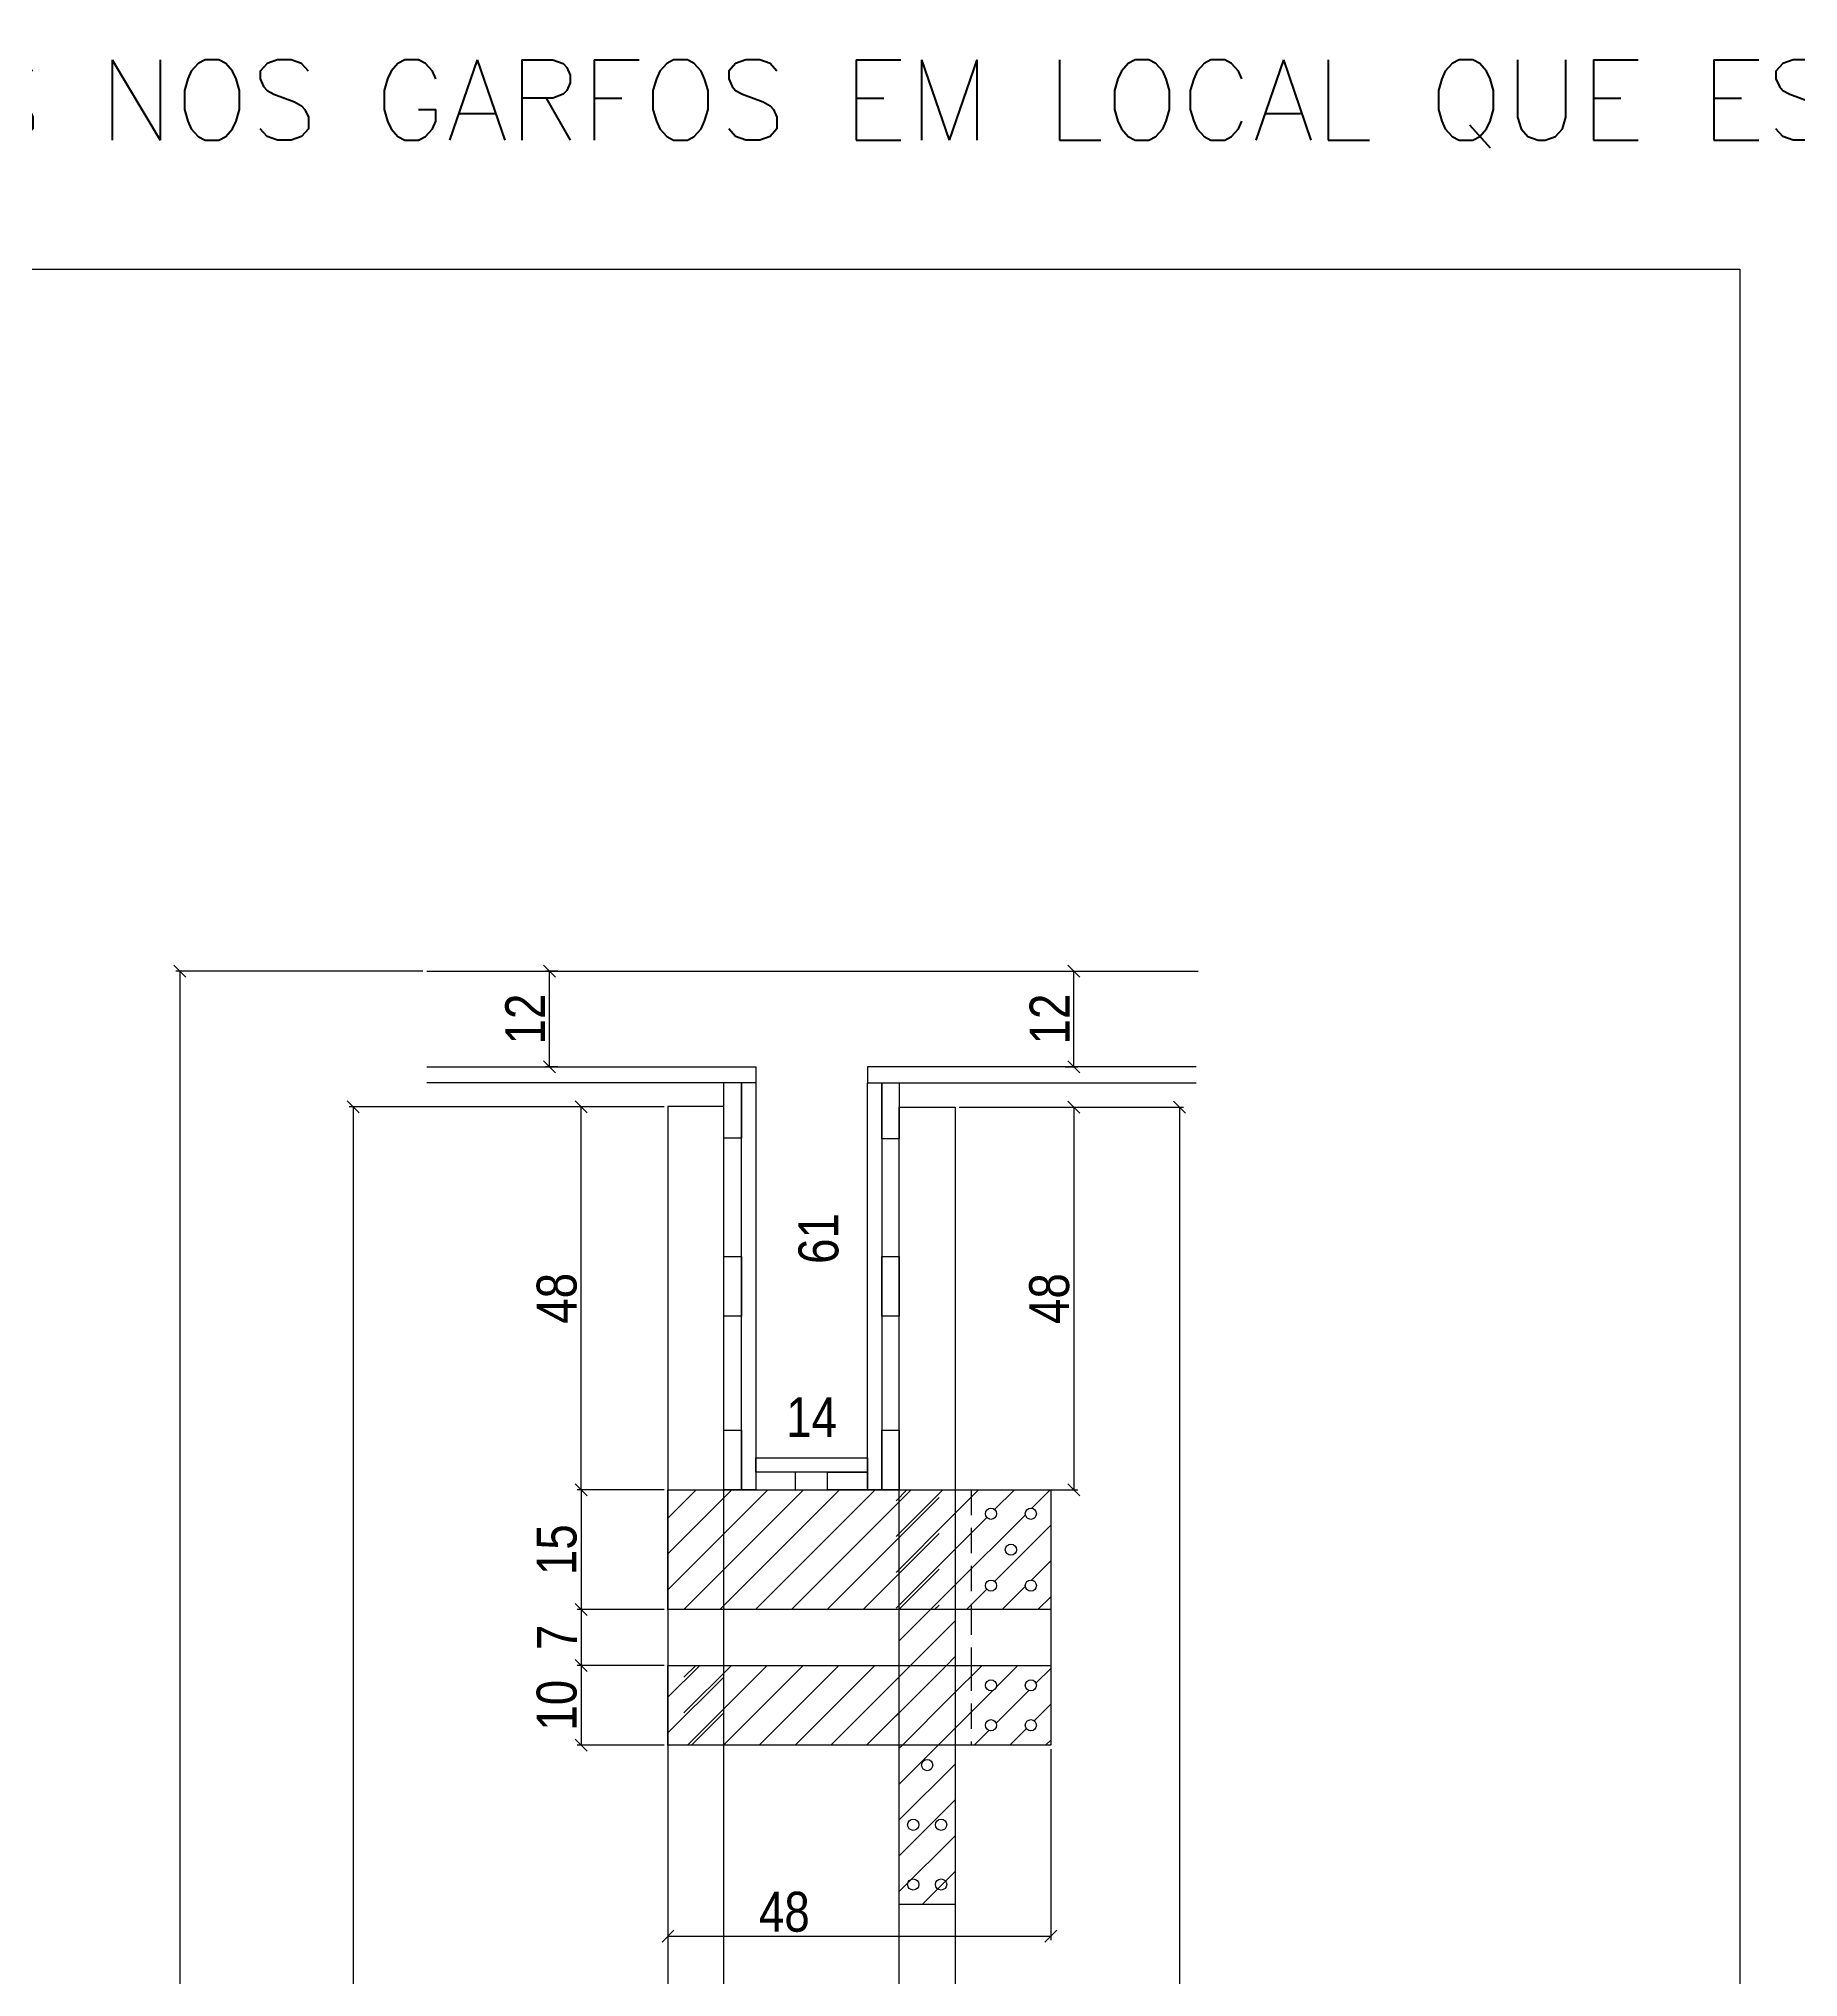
# Model space of a CAD drawing. Extents: x 17311 to 161354, y 153625 to 209880.
# Drawn here: x 21319 to 21760.3, y 205983.6 to 206469.6 of the extents above; entities that cross this region are included whole.
import ezdxf

# ---------------------------------------------------------------- set-up
doc = ezdxf.new("R2010")
doc.units = 0
doc.linetypes.add('DASHED2', pattern=[9.525, 6.35, -3.175])
doc.layers.get('0').update_dxf_attribs({"linetype": 'CONTINUOUS'})
doc.layers.get('DEFPOINTS').update_dxf_attribs({"linetype": 'CONTINUOUS'})
for name, color, linetype in [('8', 111, 'CONTINUOUS'), ('COTA', 241, 'CONTINUOUS'), ('detalhes', 4, 'CONTINUOUS'), ('SARR_2.2x10', 60, 'CONTINUOUS'), ('SARR_7x7', 40, 'CONTINUOUS'), ('TIRAS REESCORAMENTO', 252, 'CONTINUOUS'), ('VIGAS', 3, 'CONTINUOUS')]:
    doc.layers.add(name, color=color, linetype=linetype)
doc.styles.add('COTA TECNICA 2X', font='techl___.ttf', dxfattribs={"height": 10})
doc.styles.get("Standard").update_dxf_attribs({"font": 'ROMANS.SHX'})
doc.dimstyles.new('SECAO', dxfattribs={"dimscale": 0.333333, "dimtxt": 5, "dimasz": 9, "dimexe": 3, "dimexo": 3, "dimgap": 3, "dimtad": 1, "dimdec": 1, "dimlfac": 0.5, "dimzin": 12, "dimdsep": 46, "dimtxsty": 'COTA TECNICA 2X', "dimblk1": 'OBLIQUE', "dimblk2": 'OBLIQUE', "dimsah": 1, "dimcen": 0.9, "dimclrd": 4, "dimclre": 4, "dimclrt": 240, "dimadec": 1, "dimazin": 3, "dimtfac": 1, "dimtdec": 1, "dimtmove": 0, "dimatfit": 3, "dimfxl": 1, "dimtolj": 1, "dimtzin": 12, "dimarcsym": 0})
pattern_1 = [(45, (-4660.7414, 8564.99), (-4.49012806, 4.49012806), [])]
pattern_2 = [(45, (-4650.7414, 8564.99), (-4.49012806, 4.49012806), [])]

# ---------------------------------------------------------------- blocks, each defined once
blk = doc.blocks.new('_Oblique')
at = {"color": 0, "linetype": 'ByBlock', "lineweight": -2}
blk.add_line((-0.5, -0.5), (0.5, 0.5), dxfattribs=at)
blk = doc.blocks.new('*D4153')
at = {"layer": 'DEFPOINTS', "color": 0, "transparency": 16777216}
for p in [(21476.86, 206201.85), (21397.9, 205679.77), (21476.86, 205679.77)]:
    blk.add_point(p, dxfattribs=at)
at = {"layer": 'detalhes', "color": 4, "lineweight": -2, "transparency": 16777216}
for p, q in [((21475.86, 206201.85), (21396.9, 206201.85)), ((21397.9, 206201.85), (21397.9, 205679.77)), ((21475.86, 205679.77), (21396.9, 205679.77))]:
    blk.add_line(p, q, dxfattribs=at)
at = {"layer": 'detalhes', "color": 4, "lineweight": -2, "transparency": 16777216, "xscale": 3, "yscale": 3, "zscale": 3}
for p, rotation in [((21397.9, 206201.85), 90), ((21397.9, 205679.77), 270)]:
    blk.add_blockref('_Oblique', p, dxfattribs=dict(at, rotation=rotation))
at = {"layer": 'detalhes', "color": 240, "transparency": 16777216, "insert": (21391.8, 205940.81), "char_height": 10, "attachment_point": 5, "rotation": 90, "style": 'COTA TECNICA 2X'}
blk.add_mtext('\\A1;261', dxfattribs=at)
blk = doc.blocks.new('*D4159')
at = {"layer": 'DEFPOINTS', "color": 0, "transparency": 16777216}
for p in [(21455.09, 206201.85), (21476.86, 206201.85), (21476.86, 206105.81)]:
    blk.add_point(p, dxfattribs=at)
at = {"layer": 'detalhes', "color": 4, "lineweight": -2, "transparency": 16777216}
for p, q in [((21475.86, 206201.85), (21454.09, 206201.85)), ((21455.09, 206105.81), (21455.09, 206201.85)), ((21475.86, 206105.81), (21454.09, 206105.81))]:
    blk.add_line(p, q, dxfattribs=at)
at = {"layer": 'detalhes', "color": 4, "lineweight": -2, "transparency": 16777216, "xscale": 3, "yscale": 3, "zscale": 3}
for p, rotation in [((21455.09, 206201.85), 90), ((21455.09, 206105.81), 270)]:
    blk.add_blockref('_Oblique', p, dxfattribs=dict(at, rotation=rotation))
at = {"layer": 'detalhes', "color": 240, "transparency": 16777216, "insert": (21449, 206153.83), "char_height": 10, "attachment_point": 5, "rotation": 90, "style": 'COTA TECNICA 2X'}
blk.add_mtext('\\A1;48', dxfattribs=at)
blk = doc.blocks.new('*D4160')
at = {"layer": 'DEFPOINTS', "color": 0, "transparency": 16777216}
for p in [(21548.86, 206201.73), (21548.86, 206105.81), (21578.62, 206105.81)]:
    blk.add_point(p, dxfattribs=at)
at = {"layer": 'detalhes', "color": 4, "lineweight": -2, "transparency": 16777216}
for p, q in [((21549.86, 206201.73), (21579.62, 206201.73)), ((21578.62, 206201.73), (21578.62, 206105.81)), ((21549.86, 206105.81), (21579.62, 206105.81))]:
    blk.add_line(p, q, dxfattribs=at)
at = {"layer": 'detalhes', "color": 4, "lineweight": -2, "transparency": 16777216, "xscale": 3, "yscale": 3, "zscale": 3}
for p, rotation in [((21578.62, 206201.73), 90), ((21578.62, 206105.81), 270)]:
    blk.add_blockref('_Oblique', p, dxfattribs=dict(at, rotation=rotation))
at = {"layer": 'detalhes', "color": 240, "transparency": 16777216, "insert": (21572.52, 206153.77), "char_height": 10, "attachment_point": 5, "rotation": 90, "style": 'COTA TECNICA 2X'}
blk.add_mtext('\\A1;48', dxfattribs=at)
blk = doc.blocks.new('*D4161')
at = {"layer": 'DEFPOINTS', "color": 0, "transparency": 16777216}
for p in [(21416.38, 206235.86), (21354.4, 205659.77), (21476.86, 205659.77)]:
    blk.add_point(p, dxfattribs=at)
at = {"layer": 'detalhes', "color": 4, "lineweight": -2, "transparency": 16777216}
for p, q in [((21415.38, 206235.86), (21353.4, 206235.86)), ((21354.4, 206235.86), (21354.4, 205659.77)), ((21475.86, 205659.77), (21353.4, 205659.77))]:
    blk.add_line(p, q, dxfattribs=at)
at = {"layer": 'detalhes', "color": 4, "lineweight": -2, "transparency": 16777216, "xscale": 3, "yscale": 3, "zscale": 3}
for p, rotation in [((21354.4, 206235.86), 90), ((21354.4, 205659.77), 270)]:
    blk.add_blockref('_Oblique', p, dxfattribs=dict(at, rotation=rotation))
at = {"layer": 'detalhes', "color": 240, "transparency": 16777216, "insert": (21348.3, 205947.81), "char_height": 10, "attachment_point": 5, "rotation": 90, "style": 'COTA TECNICA 2X'}
blk.add_mtext('\\A1;288', dxfattribs=at)
blk = doc.blocks.new('*D4163')
at = {"layer": 'DEFPOINTS', "color": 0, "transparency": 16777216}
for p in [(21513.9, 206235.86), (21520.75, 206235.86), (21513.9, 206113.81)]:
    blk.add_point(p, dxfattribs=at)
at = {"layer": 'detalhes', "color": 240, "transparency": 16777216, "insert": (21514.65, 206168.83), "char_height": 10, "attachment_point": 5, "rotation": 90, "style": 'COTA TECNICA 2X'}
blk.add_mtext('\\A1;61', dxfattribs=at)
blk = doc.blocks.new('*D4164')
at = {"layer": 'DEFPOINTS', "color": 0, "transparency": 16777216}
for p in [(21498.86, 206117.96), (21526.86, 206117.96), (21526.86, 206117.96)]:
    blk.add_point(p, dxfattribs=at)
at = {"layer": 'detalhes', "color": 240, "transparency": 16777216, "insert": (21512.86, 206124.04), "char_height": 10, "attachment_point": 5, "style": 'COTA TECNICA 2X'}
blk.add_mtext('\\A1;14', dxfattribs=at)
blk = doc.blocks.new('*D4166')
at = {"layer": 'DEFPOINTS', "color": 0, "transparency": 16777216}
for p in [(21476.86, 206065.81), (21572.86, 206041.81), (21572.86, 205993.89)]:
    blk.add_point(p, dxfattribs=at)
at = {"layer": 'detalhes', "color": 4, "lineweight": -2, "transparency": 16777216}
for p, q in [((21476.86, 206064.81), (21476.86, 205992.89)), ((21572.86, 206040.81), (21572.86, 205992.89)), ((21476.86, 205993.89), (21572.86, 205993.89))]:
    blk.add_line(p, q, dxfattribs=at)
at = {"layer": 'detalhes', "color": 4, "lineweight": -2, "transparency": 16777216, "xscale": 3, "yscale": 3, "zscale": 3, "rotation": 180}
blk.add_blockref('_Oblique', (21476.86, 205993.89), dxfattribs=at)
at = {"layer": 'detalhes', "color": 4, "lineweight": -2, "transparency": 16777216, "xscale": 3, "yscale": 3, "zscale": 3}
blk.add_blockref('_Oblique', (21572.86, 205993.89), dxfattribs=at)
at = {"layer": 'detalhes', "color": 240, "transparency": 16777216, "insert": (21506.04, 205999.98), "char_height": 10, "attachment_point": 5, "style": 'COTA TECNICA 2X'}
blk.add_mtext('\\A1;48', dxfattribs=at)
blk = doc.blocks.new('*D4167')
at = {"layer": 'DEFPOINTS', "color": 0, "transparency": 16777216}
for p in [(21575.46, 206235.86), (21578.62, 206235.86), (21575.46, 206211.86)]:
    blk.add_point(p, dxfattribs=at)
at = {"layer": 'detalhes', "color": 4, "lineweight": -2, "transparency": 16777216}
for p, q in [((21576.46, 206235.86), (21579.62, 206235.86)), ((21578.62, 206211.86), (21578.62, 206235.86)), ((21576.46, 206211.86), (21579.62, 206211.86))]:
    blk.add_line(p, q, dxfattribs=at)
at = {"layer": 'detalhes', "color": 4, "lineweight": -2, "transparency": 16777216, "xscale": 3, "yscale": 3, "zscale": 3}
for p, rotation in [((21578.62, 206235.86), 90), ((21578.62, 206211.86), 270)]:
    blk.add_blockref('_Oblique', p, dxfattribs=dict(at, rotation=rotation))
at = {"layer": 'detalhes', "color": 240, "transparency": 16777216, "insert": (21572.56, 206223.86), "char_height": 10, "attachment_point": 5, "rotation": 90, "style": 'COTA TECNICA 2X'}
blk.add_mtext('\\A1;12', dxfattribs=at)
blk = doc.blocks.new('*D4168')
at = {"layer": 'DEFPOINTS', "color": 0, "transparency": 16777216}
for p in [(21549.86, 206201.73), (21549.86, 205679.77), (21605.16, 205679.77)]:
    blk.add_point(p, dxfattribs=at)
at = {"layer": 'detalhes', "color": 4, "lineweight": -2, "transparency": 16777216}
for p, q in [((21550.86, 206201.73), (21606.16, 206201.73)), ((21605.16, 206201.73), (21605.16, 205679.77)), ((21550.86, 205679.77), (21606.16, 205679.77))]:
    blk.add_line(p, q, dxfattribs=at)
at = {"layer": 'detalhes', "color": 4, "lineweight": -2, "transparency": 16777216, "xscale": 3, "yscale": 3, "zscale": 3}
for p, rotation in [((21605.16, 206201.73), 90), ((21605.16, 205679.77), 270)]:
    blk.add_blockref('_Oblique', p, dxfattribs=dict(at, rotation=rotation))
at = {"layer": 'detalhes', "color": 240, "transparency": 16777216, "insert": (21599.06, 205940.75), "char_height": 10, "attachment_point": 5, "rotation": 90, "style": 'COTA TECNICA 2X'}
blk.add_mtext('\\A1;261', dxfattribs=at)
blk = doc.blocks.new('*D4170')
at = {"layer": 'DEFPOINTS', "color": 0, "transparency": 16777216}
for p in [(21476.86, 206105.81), (21455.09, 206075.81), (21476.86, 206075.81)]:
    blk.add_point(p, dxfattribs=at)
at = {"layer": 'detalhes', "color": 4, "lineweight": -2, "transparency": 16777216}
for p, q in [((21475.86, 206105.81), (21454.09, 206105.81)), ((21455.09, 206105.81), (21455.09, 206075.81)), ((21475.86, 206075.81), (21454.09, 206075.81))]:
    blk.add_line(p, q, dxfattribs=at)
at = {"layer": 'detalhes', "color": 4, "lineweight": -2, "transparency": 16777216, "xscale": 3, "yscale": 3, "zscale": 3}
for p, rotation in [((21455.09, 206105.81), 90), ((21455.09, 206075.81), 270)]:
    blk.add_blockref('_Oblique', p, dxfattribs=dict(at, rotation=rotation))
at = {"layer": 'detalhes', "color": 240, "transparency": 16777216, "insert": (21448.98, 206090.81), "char_height": 10, "attachment_point": 5, "rotation": 90, "style": 'COTA TECNICA 2X'}
blk.add_mtext('\\A1;15', dxfattribs=at)
blk = doc.blocks.new('*D4171')
at = {"layer": 'DEFPOINTS', "color": 0, "transparency": 16777216}
for p in [(21476.86, 206061.81), (21455.09, 206041.81), (21476.86, 206041.81)]:
    blk.add_point(p, dxfattribs=at)
at = {"layer": 'detalhes', "color": 4, "lineweight": -2, "transparency": 16777216}
for p, q in [((21475.86, 206061.81), (21454.09, 206061.81)), ((21455.09, 206061.81), (21455.09, 206041.81)), ((21475.86, 206041.81), (21454.09, 206041.81))]:
    blk.add_line(p, q, dxfattribs=at)
at = {"layer": 'detalhes', "color": 4, "lineweight": -2, "transparency": 16777216, "xscale": 3, "yscale": 3, "zscale": 3}
for p, rotation in [((21455.09, 206061.81), 90), ((21455.09, 206041.81), 270)]:
    blk.add_blockref('_Oblique', p, dxfattribs=dict(at, rotation=rotation))
at = {"layer": 'detalhes', "color": 240, "transparency": 16777216, "insert": (21448.99, 206051.81), "char_height": 10, "attachment_point": 5, "rotation": 90, "style": 'COTA TECNICA 2X'}
blk.add_mtext('\\A1;10', dxfattribs=at)
blk = doc.blocks.new('*D4172')
at = {"layer": 'DEFPOINTS', "color": 0, "transparency": 16777216}
for p in [(21476.86, 206075.81), (21455.09, 206061.81), (21476.86, 206061.81)]:
    blk.add_point(p, dxfattribs=at)
at = {"layer": 'detalhes', "color": 4, "lineweight": -2, "transparency": 16777216}
for p, q in [((21475.86, 206075.81), (21454.09, 206075.81)), ((21455.09, 206075.81), (21455.09, 206061.81)), ((21475.86, 206061.81), (21454.09, 206061.81))]:
    blk.add_line(p, q, dxfattribs=at)
at = {"layer": 'detalhes', "color": 4, "lineweight": -2, "transparency": 16777216, "xscale": 3, "yscale": 3, "zscale": 3}
for p, rotation in [((21455.09, 206075.81), 90), ((21455.09, 206061.81), 270)]:
    blk.add_blockref('_Oblique', p, dxfattribs=dict(at, rotation=rotation))
at = {"layer": 'detalhes', "color": 240, "transparency": 16777216, "insert": (21449.02, 206068.81), "char_height": 10, "attachment_point": 5, "rotation": 90, "style": 'COTA TECNICA 2X'}
blk.add_mtext('\\A1;7', dxfattribs=at)
blk = doc.blocks.new('*D4173')
at = {"layer": 'DEFPOINTS', "color": 0, "transparency": 16777216}
for p in [(21447.11, 206235.86), (21450.26, 206235.86), (21450.26, 206211.86)]:
    blk.add_point(p, dxfattribs=at)
at = {"layer": 'detalhes', "color": 4, "lineweight": -2, "transparency": 16777216}
for p, q in [((21449.26, 206235.86), (21446.11, 206235.86)), ((21447.11, 206211.86), (21447.11, 206235.86)), ((21449.26, 206211.86), (21446.11, 206211.86))]:
    blk.add_line(p, q, dxfattribs=at)
at = {"layer": 'detalhes', "color": 4, "lineweight": -2, "transparency": 16777216, "xscale": 3, "yscale": 3, "zscale": 3}
for p, rotation in [((21447.11, 206235.86), 90), ((21447.11, 206211.86), 270)]:
    blk.add_blockref('_Oblique', p, dxfattribs=dict(at, rotation=rotation))
at = {"layer": 'detalhes', "color": 240, "transparency": 16777216, "insert": (21441.05, 206223.86), "char_height": 10, "attachment_point": 5, "rotation": 90, "style": 'COTA TECNICA 2X'}
blk.add_mtext('\\A1;12', dxfattribs=at)

msp = doc.modelspace()

# ---------------------------------------------------------------- hatches: boundary and pattern name
at = {"layer": 'COTA'}
h = msp.add_hatch(dxfattribs=at)
h.set_pattern_fill('ANSI31', color=256, scale=2, style=0)
h.set_pattern_definition(pattern_2)
h.paths.add_polyline_path([(21544.86, 206105.81), (21476.86, 206105.81), (21476.86, 206075.81), (21544.86, 206075.81)])
h = msp.add_hatch(dxfattribs=at)
h.set_pattern_fill('ANSI31', color=256, scale=2, style=0)
h.set_pattern_definition(pattern_1)
h.paths.add_polyline_path([(21548.06, 206105.81), (21534.06, 206105.81), (21534.06, 206075.81), (21548.06, 206075.81)])
h = msp.add_hatch(dxfattribs=at)
h.set_pattern_fill('ANSI31', color=256, scale=2, style=0)
h.set_pattern_definition(pattern_1)
h.paths.add_polyline_path([(21572.86, 206105.81), (21548.06, 206105.81), (21548.06, 206075.81), (21572.86, 206075.81)])
h.paths.add_polyline_path([(21559.26, 206081.81, -1), (21556.46, 206081.81, -1)], flags=16)
h.paths.add_polyline_path([(21561.46, 206090.81, -1), (21564.26, 206090.81, -1)], flags=16)
h.paths.add_polyline_path([(21556.46, 206099.81, -1), (21559.26, 206099.81, -1)], flags=16)
h.paths.add_polyline_path([(21569.26, 206081.81, -1), (21566.46, 206081.81, -1)], flags=16)
h.paths.add_polyline_path([(21566.46, 206099.81, -1), (21569.26, 206099.81, -1)], flags=16)
h = msp.add_hatch(dxfattribs=at)
h.set_pattern_fill('ANSI31', color=256, scale=2, style=0)
h.set_pattern_definition(pattern_1)
h.paths.add_polyline_path([(21534.86, 206075.81), (21534.86, 206061.81), (21548.86, 206061.81), (21548.86, 206075.81)])
h = msp.add_hatch(dxfattribs=at)
h.set_pattern_fill('ANSI31', color=256, scale=2, style=0)
h.set_pattern_definition(pattern_2)
h.paths.add_polyline_path([(21490.86, 206061.81), (21476.86, 206061.81), (21476.86, 206041.81), (21490.86, 206041.81)])
h = msp.add_hatch(dxfattribs=at)
h.set_pattern_fill('ANSI31', color=256, scale=2, style=0)
h.set_pattern_definition(pattern_1)
h.paths.add_polyline_path([(21534.86, 206061.81), (21480.86, 206061.81), (21480.86, 206041.81), (21534.86, 206041.81)])
h = msp.add_hatch(dxfattribs=at)
h.set_pattern_fill('ANSI31', color=256, scale=2, style=0)
h.set_pattern_definition(pattern_1)
h.paths.add_polyline_path([(21548.06, 206061.81), (21534.06, 206061.81), (21534.06, 206041.81), (21548.06, 206041.81)])
h = msp.add_hatch(dxfattribs=at)
h.set_pattern_fill('ANSI31', color=256, scale=2, style=0)
h.set_pattern_definition(pattern_1)
h.paths.add_polyline_path([(21572.86, 206061.81), (21548.06, 206061.81), (21548.06, 206041.81), (21572.86, 206041.81)])
h.paths.add_polyline_path([(21556.46, 206056.81, -1), (21559.26, 206056.81, -1)], flags=16)
h.paths.add_polyline_path([(21559.26, 206046.81, -1), (21556.46, 206046.81, -1)], flags=16)
h.paths.add_polyline_path([(21566.46, 206056.81, -1), (21569.26, 206056.81, -1)], flags=16)
h.paths.add_polyline_path([(21569.26, 206046.81, -1), (21566.46, 206046.81, -1)], flags=16)
h = msp.add_hatch(dxfattribs=at)
h.set_pattern_fill('ANSI31', color=256, scale=2, style=0)
h.set_pattern_definition(pattern_1)
h.paths.add_polyline_path([(21534.86, 206001.87), (21548.86, 206001.87), (21548.86, 206041.81), (21534.86, 206041.81)])

# ---------------------------------------------------------------- linework, layer by layer
at = {"linetype": 'Continuous'}
msp.add_line((21572.86, 206075.81), (21572.86, 206061.81), dxfattribs=at)
msp.add_line((21548.86, 206001.87), (21534.86, 206001.87))
for centre in [(21557.86, 206099.81), (21567.86, 206099.81), (21562.86, 206090.81), (21557.86, 206081.81), (21567.86, 206081.81), (21557.86, 206056.81), (21567.86, 206056.81), (21557.86, 206046.81), (21567.86, 206046.81), (21541.86, 206036.81), (21538.36, 206021.84), (21545.36, 206021.84), (21538.36, 206006.87), (21545.36, 206006.87)]:
    msp.add_circle(centre, 1.4)
at = {"layer": 'COTA', "linetype": 'DASHED2'}
for p, q in [((21552.86, 206105.81), (21552.86, 206075.81)), ((21552.86, 206075.81), (21552.86, 206061.81)), ((21552.86, 206061.81), (21552.86, 206041.81))]:
    msp.add_line(p, q, dxfattribs=at)
at = {"layer": 'SARR_2.2x10', "linetype": 'Continuous'}
for points in [[(21572.86, 206075.81), (21476.86, 206075.81), (21476.86, 206105.81), (21572.86, 206105.81)], [(21572.86, 206041.81), (21476.86, 206041.81), (21476.86, 206061.81), (21572.86, 206061.81)]]:
    msp.add_lwpolyline(points, close=True, dxfattribs=at)
at = {"layer": 'SARR_7x7', "linetype": 'Continuous'}
for points in [[(21476.86, 205679.77), (21490.86, 205679.77), (21490.86, 206201.95), (21476.86, 206201.95)], [(21548.86, 205679.77), (21534.86, 205679.77), (21534.86, 206201.73), (21548.86, 206201.73)]]:
    msp.add_lwpolyline(points, close=True, dxfattribs=at)
at = {"layer": 'TIRAS REESCORAMENTO', "linetype": 'ByBlock'}
for p, q in [((21416.38, 206235.86), (21609.83, 206235.86)), ((21526.86, 206207.86), (21609.34, 206207.86))]:
    msp.add_line(p, q, dxfattribs=at)
for points in [[(21416.38, 206211.86), (21498.86, 206211.86), (21498.86, 206207.86), (21416.38, 206207.86)], [(21498.86, 206105.81), (21495.26, 206105.81), (21495.26, 206207.95), (21498.86, 206207.95), (21498.86, 206105.81)], [(21609.34, 206211.86), (21526.86, 206211.86), (21526.86, 206207.86), (21609.34, 206207.86)], [(21530.46, 206105.81), (21526.86, 206105.81), (21526.86, 206207.86), (21530.46, 206207.86), (21530.46, 206105.81)]]:
    msp.add_lwpolyline(points, dxfattribs=at)
for points in [[(21490.86, 206207.95), (21495.26, 206207.95), (21495.26, 206193.95), (21490.86, 206193.95)], [(21530.46, 206207.86), (21534.86, 206207.86), (21534.86, 206193.86), (21530.46, 206193.86)], [(21490.86, 206164.33), (21495.26, 206164.33), (21495.26, 206149.33), (21490.86, 206149.33)], [(21530.46, 206164.33), (21534.86, 206164.33), (21534.86, 206149.33), (21530.46, 206149.33)], [(21490.86, 206120.81), (21495.26, 206120.81), (21495.26, 206105.81), (21490.86, 206105.81)], [(21530.46, 206120.81), (21534.86, 206120.81), (21534.86, 206105.81), (21530.46, 206105.81)], [(21526.86, 206110.21), (21498.86, 206110.21), (21498.86, 206113.81), (21526.86, 206113.81)], [(21508.86, 206105.81), (21508.86, 206110.21), (21498.86, 206110.21), (21498.86, 206105.81)], [(21516.83, 206105.81), (21516.83, 206110.21), (21526.86, 206110.21), (21526.86, 206105.81)]]:
    msp.add_lwpolyline(points, close=True, dxfattribs=at)
at = {"layer": 'VIGAS', "color": 5}
msp.add_lwpolyline([(21745.71, 205447.06), (21148.9, 205447.06), (21148.9, 206411.85), (21745.71, 206411.85)], close=True, dxfattribs=at)

# ---------------------------------------------------------------- texts
at = {"layer": '8', "color": 1, "linetype": 'Continuous'}
msp.add_text('REAPROVEITAR E FAZER AJUSTES NOS GARFOS EM LOCAL QUE ESTÃO EM OBRA.', height=20.16, dxfattribs=at).set_placement((20874.32, 206444.19))

# ---------------------------------------------------------------- dimensions: what is measured, and where the dimension line sits
at = {"layer": 'detalhes', "color": 3}
for base, p1, p2, picture, middle in [((21354.4, 205659.77), (21416.38, 206235.86), (21476.86, 205659.77), '*D4161', (21348.3, 205947.81)), ((21447.11, 206235.86), (21450.26, 206211.86), (21450.26, 206235.86), '*D4173', (21441.05, 206223.86)), ((21578.62, 206235.86), (21575.46, 206211.86), (21575.46, 206235.86), '*D4167', (21572.56, 206223.86)), ((21397.9, 205679.77), (21476.86, 206201.85), (21476.86, 205679.77), '*D4153', (21391.8, 205940.81)), ((21455.09, 206201.85), (21476.86, 206105.81), (21476.86, 206201.85), '*D4159', (21449, 206153.83)), ((21578.62, 206105.81), (21548.86, 206201.73), (21548.86, 206105.81), '*D4160', (21572.52, 206153.77)), ((21605.16, 205679.77), (21549.86, 206201.73), (21549.86, 205679.77), '*D4168', (21599.06, 205940.75)), ((21455.09, 206075.81), (21476.86, 206105.81), (21476.86, 206075.81), '*D4170', (21448.98, 206090.81)), ((21455.09, 206061.81), (21476.86, 206075.81), (21476.86, 206061.81), '*D4172', (21449.02, 206068.81)), ((21455.09, 206041.81), (21476.86, 206061.81), (21476.86, 206041.81), '*D4171', (21448.99, 206051.81))]:
    dim = msp.add_linear_dim(base=base, p1=p1, p2=p2, angle=90, dimstyle='SECAO', dxfattribs=at)
    dim.commit()
    dim.dimension.update_dxf_attribs({"geometry": picture, "text_midpoint": middle})
dim = msp.add_linear_dim(base=(21520.75, 206235.86), p1=(21513.9, 206113.81), p2=(21513.9, 206235.86), angle=90, dimstyle='SECAO', override={"dimse1": 1, "dimse2": 1, "dimsd1": 1, "dimsd2": 1}, dxfattribs=at)
dim.commit()
dim.dimension.update_dxf_attribs({"geometry": '*D4163', "text_midpoint": (21520.75, 206168.83), "dimtype": 160})
dim = msp.add_linear_dim(base=(21526.86, 206117.96), p1=(21498.86, 206117.96), p2=(21526.86, 206117.96), dimstyle='SECAO', override={"dimse1": 1, "dimse2": 1, "dimsd1": 1, "dimsd2": 1}, dxfattribs=at)
dim.commit()
dim.dimension.update_dxf_attribs({"geometry": '*D4164', "text_midpoint": (21512.86, 206124.04)})
dim = msp.add_linear_dim(base=(21572.86, 205993.89), p1=(21476.86, 206065.81), p2=(21572.86, 206041.81), dimstyle='SECAO', dxfattribs=at)
dim.commit()
dim.dimension.update_dxf_attribs({"geometry": '*D4166', "text_midpoint": (21506.04, 205993.89), "dimtype": 160})

doc.saveas('drawing.dxf')
